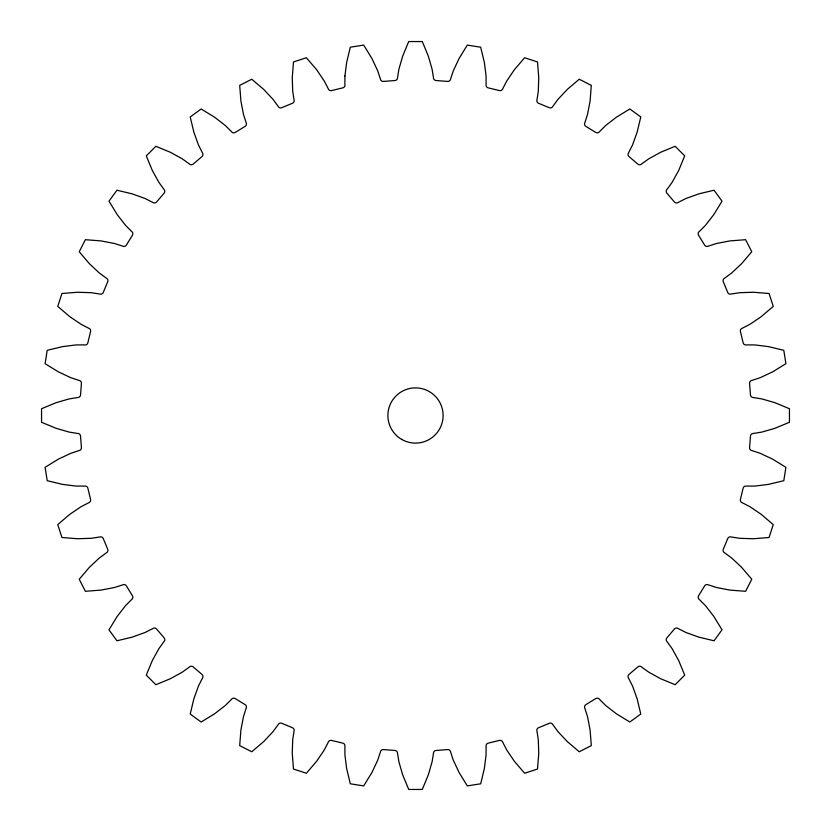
<?xml version="1.0" encoding="UTF-8"?>
<svg xmlns="http://www.w3.org/2000/svg" width="831" height="831" viewBox="0 0 831 831"><rect width="100%" height="100%" fill="white"/><g stroke="black" fill="none" stroke-linecap="round" stroke-linejoin="round"><path stroke-width="1.25" d="M344.938 75.985L344.896 84.554A2.794 2.794 0 0 1 342.756 87.878L331.579 90.558A2.794 2.794 0 0 1 328.162 88.574L324.235 80.96L316.632 69.731L306.39 57.755L293.499 61.941L292.252 77.657L292.699 91.202L293.997 99.678A2.794 2.794 0 0 1 292.398 103.293L281.782 107.687A2.794 2.794 0 0 1 278.094 106.264L273.025 99.356L263.759 89.457L251.762 79.236L239.692 85.385L240.917 101.091L243.473 114.408L246.09 122.573A2.794 2.794 0 0 1 245.072 126.395L235.277 132.399A2.794 2.794 0 0 1 231.413 131.568L225.326 125.533L214.627 117.213L201.175 108.986L190.216 116.953L193.883 132.274L198.495 145.03L202.349 152.675A2.794 2.794 0 0 1 201.943 156.612L193.208 164.071A2.794 2.794 0 0 1 189.26 163.863L182.301 158.856L170.428 152.302L155.864 146.287L146.287 155.864L152.302 170.428L158.856 182.301L163.863 189.26A2.794 2.794 0 0 1 164.071 193.208L156.612 201.943A2.794 2.794 0 0 1 152.675 202.349L145.03 198.495L132.274 193.883L116.953 190.216L108.986 201.175L117.213 214.627L125.533 225.326L131.568 231.413A2.794 2.794 0 0 1 132.399 235.277L126.395 245.072A2.794 2.794 0 0 1 122.573 246.09L114.408 243.473L101.091 240.917L85.385 239.692L79.236 251.762L89.457 263.759L99.356 273.025L106.264 278.094A2.794 2.794 0 0 1 107.687 281.782L103.293 292.398A2.794 2.794 0 0 1 99.678 293.997L91.202 292.699L77.657 292.252L61.941 293.499L57.755 306.39L69.731 316.632L80.96 324.235L88.574 328.162A2.794 2.794 0 0 1 90.558 331.579L87.878 342.756A2.794 2.794 0 0 1 84.554 344.896L75.985 344.938L62.533 346.62L47.211 350.308L45.092 363.687L58.523 371.935L70.801 377.69L78.935 380.38A2.794 2.794 0 0 1 81.428 383.444L80.534 394.902A2.794 2.794 0 0 1 77.584 397.54L69.129 398.922L56.103 402.682L41.55 408.727L41.55 422.273L56.103 428.318L69.129 432.078L77.584 433.46A2.794 2.794 0 0 1 80.534 436.098L81.428 447.556A2.794 2.794 0 0 1 78.935 450.62L70.801 453.31L58.523 459.065L45.092 467.313L47.211 480.692L62.533 484.38L75.985 486.062L84.554 486.104A2.794 2.794 0 0 1 87.878 488.244L90.558 499.421A2.794 2.794 0 0 1 88.574 502.838L80.96 506.765L69.731 514.368L57.755 524.61L61.941 537.501L77.657 538.748L91.202 538.301L99.678 537.003A2.794 2.794 0 0 1 103.293 538.602L107.687 549.218A2.794 2.794 0 0 1 106.264 552.906L99.356 557.975L89.457 567.241L79.236 579.238L85.385 591.308L101.091 590.083L114.408 587.527L122.573 584.91A2.794 2.794 0 0 1 126.395 585.928L132.399 595.723A2.794 2.794 0 0 1 131.568 599.587L125.533 605.674L117.213 616.373L108.986 629.825L116.953 640.784L132.274 637.117L145.03 632.505L152.675 628.652A2.794 2.794 0 0 1 156.612 629.057L164.071 637.793A2.794 2.794 0 0 1 163.863 641.74L158.856 648.699L152.302 660.572L146.287 675.136L155.864 684.713L170.428 678.698L182.301 672.144L189.26 667.137A2.794 2.794 0 0 1 193.208 666.929L201.943 674.388A2.794 2.794 0 0 1 202.349 678.325L198.495 685.97L193.883 698.726L190.216 714.047L201.175 722.014L214.627 713.787L225.326 705.467L231.413 699.432A2.794 2.794 0 0 1 235.277 698.601L245.072 704.605A2.794 2.794 0 0 1 246.09 708.428L243.473 716.592L240.917 729.909L239.692 745.615L251.762 751.764L263.759 741.543L273.025 731.644L278.094 724.736A2.794 2.794 0 0 1 281.782 723.313L292.398 727.707A2.794 2.794 0 0 1 293.997 731.322L292.699 739.798L292.252 753.343L293.499 769.059L306.39 773.245L316.632 761.269L324.235 750.04L328.162 742.426A2.794 2.794 0 0 1 331.579 740.442L342.756 743.122A2.794 2.794 0 0 1 344.896 746.446L344.938 755.015L346.62 768.467L350.308 783.789L363.687 785.908L371.935 772.477L377.69 760.199L380.38 752.065A2.794 2.794 0 0 1 383.444 749.572L394.902 750.466A2.794 2.794 0 0 1 397.54 753.416L398.922 761.871L402.682 774.897L408.727 789.45L422.273 789.45L428.318 774.897L432.078 761.871L433.46 753.416A2.794 2.794 0 0 1 436.098 750.466L447.556 749.572A2.794 2.794 0 0 1 450.62 752.065L453.31 760.199L459.065 772.477L467.313 785.908L480.692 783.789L484.38 768.467L486.062 755.015L486.104 746.446A2.794 2.794 0 0 1 488.244 743.122L499.421 740.442A2.794 2.794 0 0 1 502.838 742.426L506.765 750.04L514.368 761.269L524.61 773.245L537.501 769.059L538.748 753.343L538.301 739.798L537.003 731.322A2.794 2.794 0 0 1 538.602 727.707L549.218 723.313A2.794 2.794 0 0 1 552.906 724.736L557.975 731.644L567.241 741.543L579.238 751.764L591.308 745.615L590.083 729.909L587.527 716.592L584.91 708.428A2.794 2.794 0 0 1 585.928 704.605L595.723 698.601A2.794 2.794 0 0 1 599.587 699.432L605.674 705.467L616.373 713.787L629.825 722.014L640.784 714.047L637.117 698.726L632.505 685.97L628.652 678.325A2.794 2.794 0 0 1 629.057 674.388L637.793 666.929A2.794 2.794 0 0 1 641.74 667.137L648.699 672.144L660.572 678.698L675.136 684.713L684.713 675.136L678.698 660.572L672.144 648.699L667.137 641.74A2.794 2.794 0 0 1 666.929 637.793L674.388 629.057A2.794 2.794 0 0 1 678.325 628.652L685.97 632.505L698.726 637.117L714.047 640.784L722.014 629.825L713.787 616.373L705.467 605.674L699.432 599.587A2.794 2.794 0 0 1 698.601 595.723L704.605 585.928A2.794 2.794 0 0 1 708.428 584.91L716.592 587.527L729.909 590.083L745.615 591.308L751.764 579.238L741.543 567.241L731.644 557.975L724.736 552.906A2.794 2.794 0 0 1 723.313 549.218L727.707 538.602A2.794 2.794 0 0 1 731.322 537.003L739.798 538.301L753.343 538.748L769.059 537.501L773.245 524.61L761.269 514.368L750.04 506.765L742.426 502.838A2.794 2.794 0 0 1 740.442 499.421L743.122 488.244A2.794 2.794 0 0 1 746.446 486.104L755.015 486.062L768.467 484.38L783.789 480.692L785.908 467.313L772.477 459.065L760.199 453.31L752.065 450.62A2.794 2.794 0 0 1 749.572 447.556L750.466 436.098A2.794 2.794 0 0 1 753.416 433.46L761.871 432.078L774.897 428.318L789.45 422.273L789.45 408.727L774.897 402.682L761.871 398.922L753.416 397.54A2.794 2.794 0 0 1 750.466 394.902L749.572 383.444A2.794 2.794 0 0 1 752.065 380.38L760.199 377.69L772.477 371.935L785.908 363.687L783.789 350.308L768.467 346.62L755.015 344.938L746.446 344.896A2.794 2.794 0 0 1 743.122 342.756L740.442 331.579A2.794 2.794 0 0 1 742.426 328.162L750.04 324.235L761.269 316.632L773.245 306.39L769.059 293.499L753.343 292.252L739.798 292.699L731.322 293.997A2.794 2.794 0 0 1 727.707 292.398L723.313 281.782A2.794 2.794 0 0 1 724.736 278.094L731.644 273.025L741.543 263.759L751.764 251.762L745.615 239.692L729.909 240.917L716.592 243.473L708.428 246.09A2.794 2.794 0 0 1 704.605 245.072L698.601 235.277A2.794 2.794 0 0 1 699.432 231.413L705.467 225.326L713.787 214.627L722.014 201.175L714.047 190.216L698.726 193.883L685.97 198.495L678.325 202.349A2.794 2.794 0 0 1 674.388 201.943L666.929 193.208A2.794 2.794 0 0 1 667.137 189.26L672.144 182.301L678.698 170.428L684.713 155.864L675.136 146.287L660.572 152.302L648.699 158.856L641.74 163.863A2.794 2.794 0 0 1 637.793 164.071L629.057 156.612A2.794 2.794 0 0 1 628.652 152.675L632.505 145.03L637.117 132.274L640.784 116.953L629.825 108.986L616.373 117.213L605.674 125.533L599.587 131.568A2.794 2.794 0 0 1 595.723 132.399L585.928 126.395A2.794 2.794 0 0 1 584.91 122.573L587.527 114.408L590.083 101.091L591.308 85.385L579.238 79.236L567.241 89.457L557.975 99.356L552.906 106.264A2.794 2.794 0 0 1 549.218 107.687L538.602 103.293A2.794 2.794 0 0 1 537.003 99.678L538.301 91.202L538.748 77.657L537.501 61.941L524.61 57.755L514.368 69.731L506.765 80.96L502.838 88.574A2.794 2.794 0 0 1 499.421 90.558L488.244 87.878A2.794 2.794 0 0 1 486.104 84.554L486.062 75.985L484.38 62.533L480.692 47.211L467.313 45.092L459.065 58.523L453.31 70.801L450.62 78.935A2.794 2.794 0 0 1 447.556 81.428L436.098 80.534A2.794 2.794 0 0 1 433.46 77.584L432.078 69.129L428.318 56.103L422.273 41.55L408.727 41.55L402.682 56.103L398.922 69.129L397.54 77.584A2.794 2.794 0 0 1 394.902 80.534L383.444 81.428A2.794 2.794 0 0 1 380.38 78.935L377.69 70.801L371.935 58.523L363.687 45.092L350.308 47.211L346.62 62.533L344.938 75.985M401.695 439.412A27.61 27.61 0 0 0 443.11 415.5A27.61 27.61 0 0 0 401.695 391.588A27.61 27.61 0 0 0 401.695 439.412"/></g></svg>
